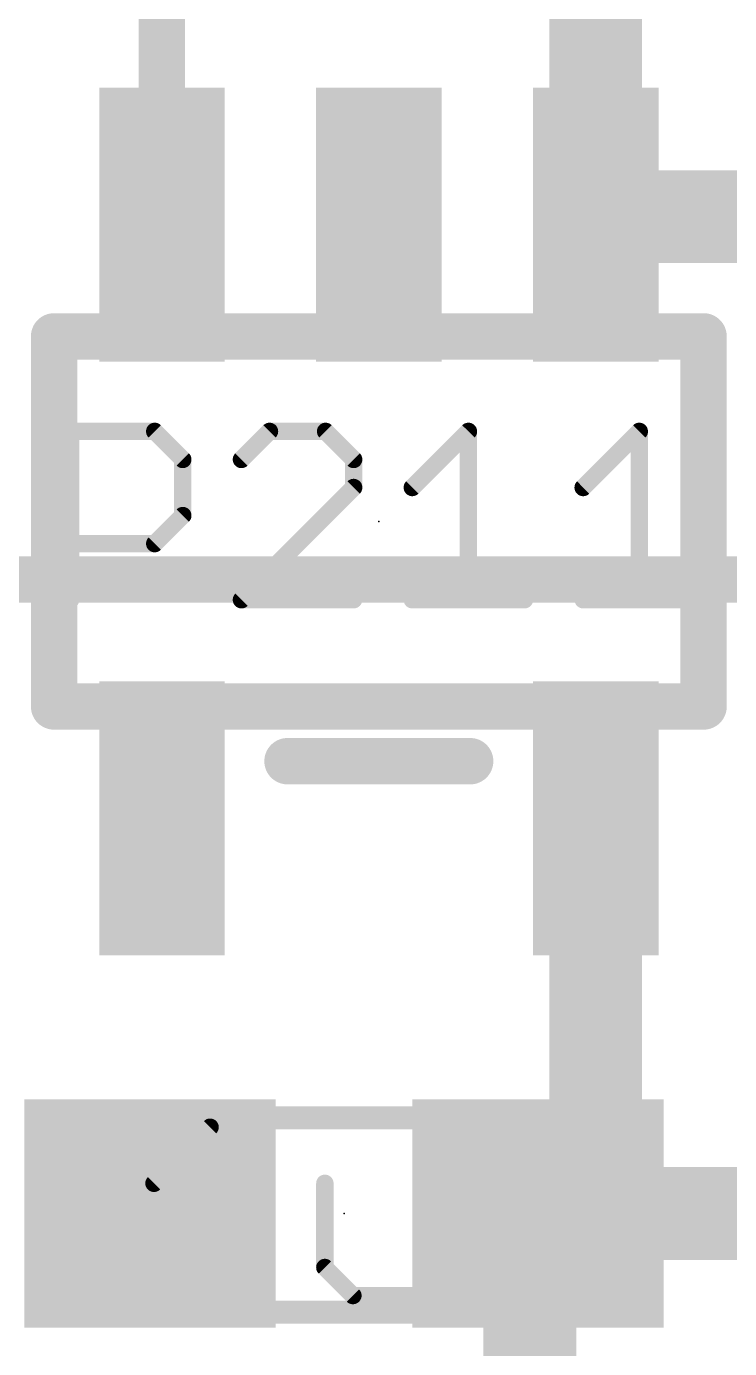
# Model space of a CAD drawing. Extents: x -0.8 to 51.2, y -0.4 to 23.4.
# Drawn here: x 17.13 to 20.21, y 11.87 to 17.66 of the extents above; entities that cross this region are included whole.
import ezdxf

# ---------------------------------------------------------------- set-up
doc = ezdxf.new("R2010")
doc.units = 0
for name, color, linetype in [('1', 12, 'CONTINUOUS'), ('16', 132, 'CONTINUOUS'), ('21', 40, 'CONTINUOUS'), ('23', 40, 'CONTINUOUS'), ('27', 53, 'CONTINUOUS'), ('51', 253, 'CONTINUOUS')]:
    doc.layers.add(name, color=color, linetype=linetype)

# ---------------------------------------------------------------- blocks, each defined once
blk = doc.blocks.new('RECT')
blk.add_solid([(-0.5, -0.5), (0.5, -0.5), (-0.5, 0.5), (0.5, 0.5)])

msp = doc.modelspace()

# ---------------------------------------------------------------- linework, layer by layer
at = {"layer": '1'}
for points, const_width in [([(19.619, 16.7941), (19.619, 18.658)], 0.4064), ([(17.719, 16.7941), (17.719, 18.5928)], 0.2032), ([(19.6533, 16.8284), (19.619, 16.7941)], 0.4064), ([(22.86, 16.8284), (19.6533, 16.8284)], 0.4064), ([(19.619, 14.1939), (19.619, 12.614)], 0.4064), ([(19.619, 12.614), (19.3664, 12.463)], 0.4064), ([(19.3304, 12.427), (19.3664, 12.463)], 0.4064), ([(19.3304, 10.653), (19.3304, 12.427)], 0.4064), ([(19.432, 12.427), (19.3664, 12.463)], 0.4064), ([(19.3664, 12.463), (21.534, 12.463)], 0.4064)]:
    msp.add_lwpolyline(points, dxfattribs=dict(at, const_width=const_width))
for points, const_width in [([(19.6533, 16.93, 1), (19.6533, 16.7268)], 0.2032), ([(19.7251, 16.7566, 1), (19.5815, 16.9002)], 0.2032), ([(19.5472, 16.8659, 1), (19.6908, 16.7223)], 0.2032), ([(19.5174, 16.7941, 1), (19.7206, 16.7941)], 0.2032), ([(17.6682, 16.7941, 1), (17.7698, 16.7941)], 0.1016), ([(19.7206, 14.1939, 1), (19.5174, 14.1939)], 0.2032), ([(19.6711, 12.5268, 1), (19.5669, 12.7012)], 0.2032), ([(19.5174, 12.614, 1), (19.7206, 12.614)], 0.2032), ([(19.432, 12.427, 1), (19.2288, 12.427)], 0.2032), ([(19.4153, 12.5521, 1), (19.3175, 12.3739)], 0.2032), ([(19.3664, 12.5646, 1), (19.3664, 12.3614)], 0.2032), ([(19.3143, 12.5502, 1), (19.4185, 12.3758)], 0.2032), ([(19.4382, 12.3912, 1), (19.2946, 12.5348)], 0.2032), ([(19.2586, 12.4988, 1), (19.4022, 12.3552)], 0.2032), ([(19.3831, 12.3379, 1), (19.4809, 12.5161)], 0.2032)]:
    msp.add_lwpolyline(points, format="xyb", dxfattribs=dict(at, const_width=const_width))
at = {"layer": '16', "const_width": 0.2032}
msp.add_lwpolyline([(20.7264, 15.24), (16.256, 15.24)], dxfattribs=at)
at = {"layer": '21', "const_width": 0.2032}
msp.add_lwpolyline([(19.069, 14.444), (18.269, 14.444)], dxfattribs=at)
at = {"layer": '21', "const_width": 0.1016}
for points in [[(18.269, 14.4948, 1), (18.269, 14.3932)], [(19.069, 14.3932, 1), (19.069, 14.4948)]]:
    msp.add_lwpolyline(points, format="xyb", dxfattribs=at)
at = {"layer": '23'}
for p in [(18.669, 15.494), (18.5164, 12.463)]:
    msp.add_point(p, dxfattribs=at)
at = {"layer": '27', "const_width": 0.0381}
for points in [[(17.3187, 15.9074, 1), (17.3187, 15.8693)], [(17.3378, 15.8883, 1), (17.2997, 15.8883)], [(17.7008, 15.9018, 1), (17.6739, 15.8749)], [(17.6873, 15.8693, 1), (17.6873, 15.9074)], [(18.19, 15.9074, 1), (18.19, 15.8693)], [(18.2035, 15.8749, 1), (18.1765, 15.9018)], [(18.4492, 15.9018, 1), (18.4223, 15.8749)], [(18.4357, 15.8693, 1), (18.4357, 15.9074)], [(19.0803, 15.8883, 1), (19.0422, 15.8883)], [(19.0748, 15.8749, 1), (19.0478, 15.9018)], [(19.8288, 15.8883, 1), (19.7907, 15.8883)], [(19.8232, 15.8749, 1), (19.7962, 15.9018)], [(17.8293, 15.7655, 1), (17.7912, 15.7655)], [(17.7967, 15.752, 1), (17.8237, 15.7789)], [(18.0537, 15.7789, 1), (18.0806, 15.752)], [(18.5777, 15.7655, 1), (18.5396, 15.7655)], [(18.5451, 15.752, 1), (18.5721, 15.7789)], [(18.5396, 15.6426, 1), (18.5777, 15.6426)], [(18.5721, 15.6291, 1), (18.5451, 15.6561)], [(18.8021, 15.6561, 1), (18.829, 15.6291)], [(19.5505, 15.6561, 1), (19.5774, 15.6291)], [(17.7912, 15.5197, 1), (17.8293, 15.5197)], [(17.8237, 15.5062, 1), (17.7967, 15.5332)], [(17.3187, 15.4159, 1), (17.3187, 15.3778)], [(17.6739, 15.4103, 1), (17.7008, 15.3834)], [(17.6873, 15.3778, 1), (17.6873, 15.4159)], [(17.2997, 15.1511, 1), (17.3378, 15.1511)], [(18.0671, 15.1702, 1), (18.0671, 15.1321)], [(18.0537, 15.1646, 1), (18.0806, 15.1376)], [(18.5586, 15.1321, 1), (18.5586, 15.1702)], [(18.8155, 15.1702, 1), (18.8155, 15.1321)], [(19.0422, 15.1511, 1), (19.0803, 15.1511)], [(19.307, 15.1321, 1), (19.307, 15.1702)], [(19.564, 15.1702, 1), (19.564, 15.1321)], [(19.7907, 15.1511, 1), (19.8288, 15.1511)], [(20.0554, 15.1321, 1), (20.0554, 15.1702)], [(17.9489, 12.8411, 1), (17.9108, 12.8411)], [(17.9433, 12.8277, 1), (17.9164, 12.8546)], [(19.1809, 12.8602, 1), (19.1809, 12.8221)], [(19.2, 12.8411, 1), (19.1619, 12.8411)], [(19.6724, 12.8221, 1), (19.6724, 12.8602)], [(17.6706, 12.6089, 1), (17.6976, 12.5819)], [(18.4516, 12.5954, 1), (18.4135, 12.5954)], [(18.943, 12.5954, 1), (18.9049, 12.5954)], [(19.1809, 12.4916, 1), (19.1809, 12.4535)], [(19.4267, 12.4535, 1), (19.4267, 12.4916)], [(18.446, 12.2402, 1), (18.419, 12.2133)], [(18.4135, 12.2268, 1), (18.4516, 12.2268)], [(17.6841, 12.123, 1), (17.6841, 12.0849)], [(17.9108, 12.1039, 1), (17.9489, 12.1039)], [(18.1756, 12.0849, 1), (18.1756, 12.123)], [(18.5554, 12.123, 1), (18.5554, 12.0849)], [(18.5419, 12.0904, 1), (18.5689, 12.1174)], [(18.9049, 12.1039, 1), (18.943, 12.1039)], [(18.924, 12.0849, 1), (18.924, 12.123)], [(19.1619, 12.1039, 1), (19.2, 12.1039)]]:
    msp.add_lwpolyline(points, format="xyb", dxfattribs=at)
at = {"layer": '27', "const_width": 0.0762}
for points in [[(17.3187, 15.1511), (17.3187, 15.8883)], [(17.3187, 15.8883), (17.6873, 15.8883)], [(17.6873, 15.8883), (17.8102, 15.7655)], [(18.19, 15.8883), (18.0671, 15.7655)], [(18.4357, 15.8883), (18.19, 15.8883)], [(18.5586, 15.7655), (18.4357, 15.8883)], [(18.8155, 15.6426), (19.0613, 15.8883)], [(19.0613, 15.8883), (19.0613, 15.1511)], [(19.564, 15.6426), (19.8097, 15.8883)], [(19.8097, 15.8883), (19.8097, 15.1511)], [(17.8102, 15.7655), (17.8102, 15.5197)], [(18.5586, 15.6426), (18.5586, 15.7655)], [(18.0671, 15.1511), (18.5586, 15.6426)], [(17.8102, 15.5197), (17.6873, 15.3968)], [(17.6873, 15.3968), (17.3187, 15.3968)], [(18.5586, 15.1511), (18.0671, 15.1511)], [(18.8155, 15.1511), (19.307, 15.1511)], [(19.564, 15.1511), (20.0554, 15.1511)], [(17.6841, 12.5954), (17.9298, 12.8411)], [(17.9298, 12.8411), (17.9298, 12.1039)], [(19.1809, 12.1039), (19.1809, 12.8411)], [(19.1809, 12.8411), (19.6724, 12.8411)], [(18.4325, 12.5954), (18.4325, 12.2268)], [(18.924, 12.1039), (18.924, 12.5954)], [(19.1809, 12.4725), (19.4267, 12.4725)], [(18.4325, 12.2268), (18.5554, 12.1039)], [(17.6841, 12.1039), (18.1756, 12.1039)], [(18.5554, 12.1039), (18.924, 12.1039)]]:
    msp.add_lwpolyline(points, dxfattribs=at)
at = {"layer": '51'}
for points, const_width in [([(17.2466, 14.6836), (17.2466, 16.3044)], 0.2032), ([(17.2466, 16.3044), (20.0914, 16.3044)], 0.2032), ([(20.0914, 16.3044), (20.0914, 14.6836)], 0.2032), ([(20.0914, 14.6836), (17.2466, 14.6836)], 0.2032), ([(18.8724, 12.882), (18.1604, 12.882)], 0.1016), ([(18.8724, 12.031), (18.1604, 12.031)], 0.1016)]:
    msp.add_lwpolyline(points, dxfattribs=dict(at, const_width=const_width))
for points, const_width in [([(17.2974, 16.3044, 1), (17.1958, 16.3044)], 0.1016), ([(17.2466, 16.3552, 1), (17.2466, 16.2536)], 0.1016), ([(20.1422, 16.3044, 1), (20.0406, 16.3044)], 0.1016), ([(20.0914, 16.2536, 1), (20.0914, 16.3552)], 0.1016), ([(17.2466, 14.7344, 1), (17.2466, 14.6328)], 0.1016), ([(20.0914, 14.6328, 1), (20.0914, 14.7344)], 0.1016), ([(17.1958, 14.6836, 1), (17.2974, 14.6836)], 0.1016), ([(20.0406, 14.6836, 1), (20.1422, 14.6836)], 0.1016), ([(18.1604, 12.9074, 1), (18.1604, 12.8566)], 0.0508), ([(18.8724, 12.8566, 1), (18.8724, 12.9074)], 0.0508), ([(18.1604, 12.0564, 1), (18.1604, 12.0056)], 0.0508), ([(18.8724, 12.0056, 1), (18.8724, 12.0564)], 0.0508)]:
    msp.add_lwpolyline(points, format="xyb", dxfattribs=dict(at, const_width=const_width))

# ---------------------------------------------------------------- block references
at = {"layer": '1', "xscale": 0.55, "yscale": 1.2, "rotation": 180}
for p in [(17.719, 16.7941), (18.669, 16.7941), (19.619, 16.7941), (17.719, 14.1939), (19.619, 14.1939)]:
    msp.add_blockref('RECT', p, dxfattribs=at)
at = {"layer": '1', "xscale": 1.1, "rotation": 180}
for p in [(17.6664, 12.463), (19.3664, 12.463)]:
    msp.add_blockref('RECT', p, dxfattribs=at)
at = {"layer": '51', "rotation": 180}
for p, xscale, yscale in [((17.719, 16.669), 0.5, 0.65), ((18.669, 16.669), 0.5, 0.65), ((19.619, 16.669), 0.5, 0.65), ((17.719, 14.319), 0.5, 0.65), ((19.619, 14.319), 0.5, 0.65), ((17.9362, 12.4579), 0.5001, 0.95), ((19.1045, 12.4579), 0.5001, 0.95)]:
    msp.add_blockref('RECT', p, dxfattribs=dict(at, xscale=xscale, yscale=yscale))

doc.saveas('drawing.dxf')
